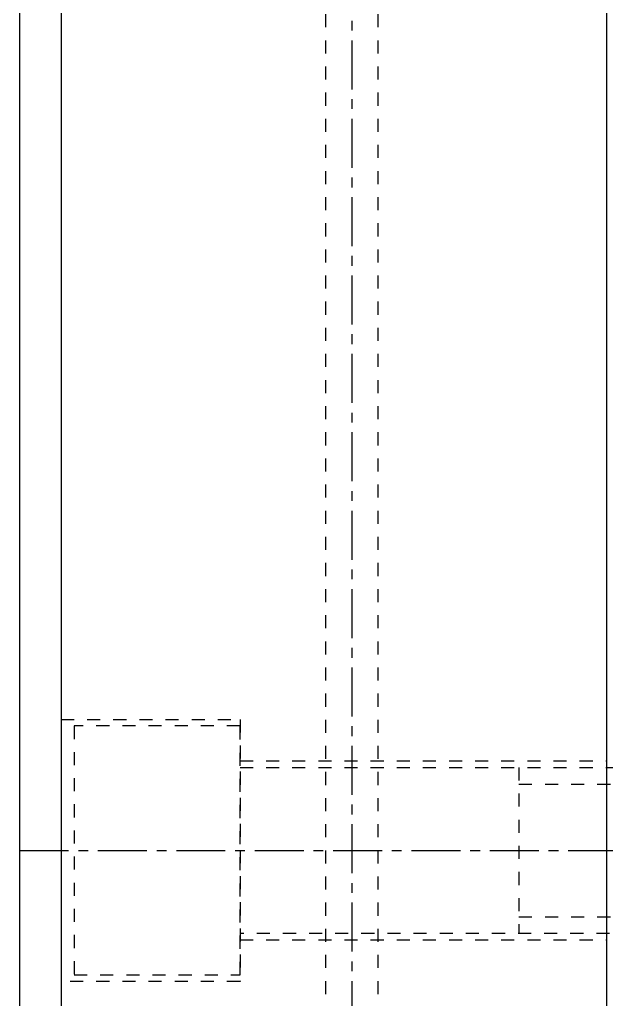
# Model space of a CAD drawing. Extents: x 14103 to 19353, y -3233 to 932.
# Drawn here: x 15471.4 to 15561.3, y 501.3 to 651.3 of the extents above; entities that cross this region are included whole.
import ezdxf

# ---------------------------------------------------------------- set-up
doc = ezdxf.new("R2010")
doc.units = 0
doc.header["$LTSCALE"] = 20
doc.header["$MEASUREMENT"] = 0
for name, pattern in [('CENTER', [0.6, 0.375, -0.075, 0.075, -0.075]), ('DASHED', [0.2, 0.1, -0.1]), ('HIDDEN', [0.2, 0.1, -0.1])]:
    doc.linetypes.add(name, pattern=pattern)
for name, color, linetype in [('CONTINUOUS', 7, 'CONTINUOUS'), ('OIL', 7, 'CONTINUOUS'), ('SCREW', 7, 'CONTINUOUS')]:
    doc.layers.add(name, color=color, linetype=linetype)

msp = doc.modelspace()

# ---------------------------------------------------------------- linework, layer by layer
at = {"layer": 'CONTINUOUS'}
for p, q in [((15471.425, 864.09), (15471.425, 214.76)), ((15477.775, 864.09), (15477.775, 214.76)), ((15561.275, 864.09), (15561.275, 464.09))]:
    msp.add_line(p, q, dxfattribs=at)
at = {"layer": 'OIL', "color": 4, "linetype": 'DASHED'}
for p, q in [((15518.275, 864.09), (15518.275, 478.59)), ((15526.275, 864.09), (15526.275, 478.59))]:
    msp.add_line(p, q, dxfattribs=at)
at = {"layer": 'OIL', "color": 2, "linetype": 'CENTER'}
msp.add_line((15522.275, 864.09), (15522.275, 478.59), dxfattribs=at)
at = {"layer": 'SCREW', "color": 2, "linetype": 'HIDDEN'}
for p, q in [((15505.175, 537.79), (15561.275, 537.79)), ((15505.175, 536.79), (15593.75, 536.79)), ((15547.88, 536.79), (15547.88, 511.39)), ((15547.88, 534.25), (15596.29, 534.25)), ((15547.88, 513.93), (15596.29, 513.93)), ((15593.75, 511.39), (15505.175, 511.39)), ((15505.175, 510.39), (15561.275, 510.39))]:
    msp.add_line(p, q, dxfattribs=at)
at = {"layer": 'SCREW', "color": 1, "linetype": 'CENTER'}
msp.add_line((15471.425, 524.09), (15612.623, 524.09), dxfattribs=at)
at = {"layer": 'SCREW', "color": 2, "linetype": 'HIDDEN'}
for points in [[(15477.775, 544.14), (15505.175, 544.14), (15505.175, 504.04), (15477.775, 504.04)], [(15505.175, 543.14), (15479.775, 543.14), (15479.775, 505.04), (15505.175, 505.04), (15505.175, 543.14)]]:
    msp.add_lwpolyline(points, dxfattribs=at)

doc.saveas('drawing.dxf')
